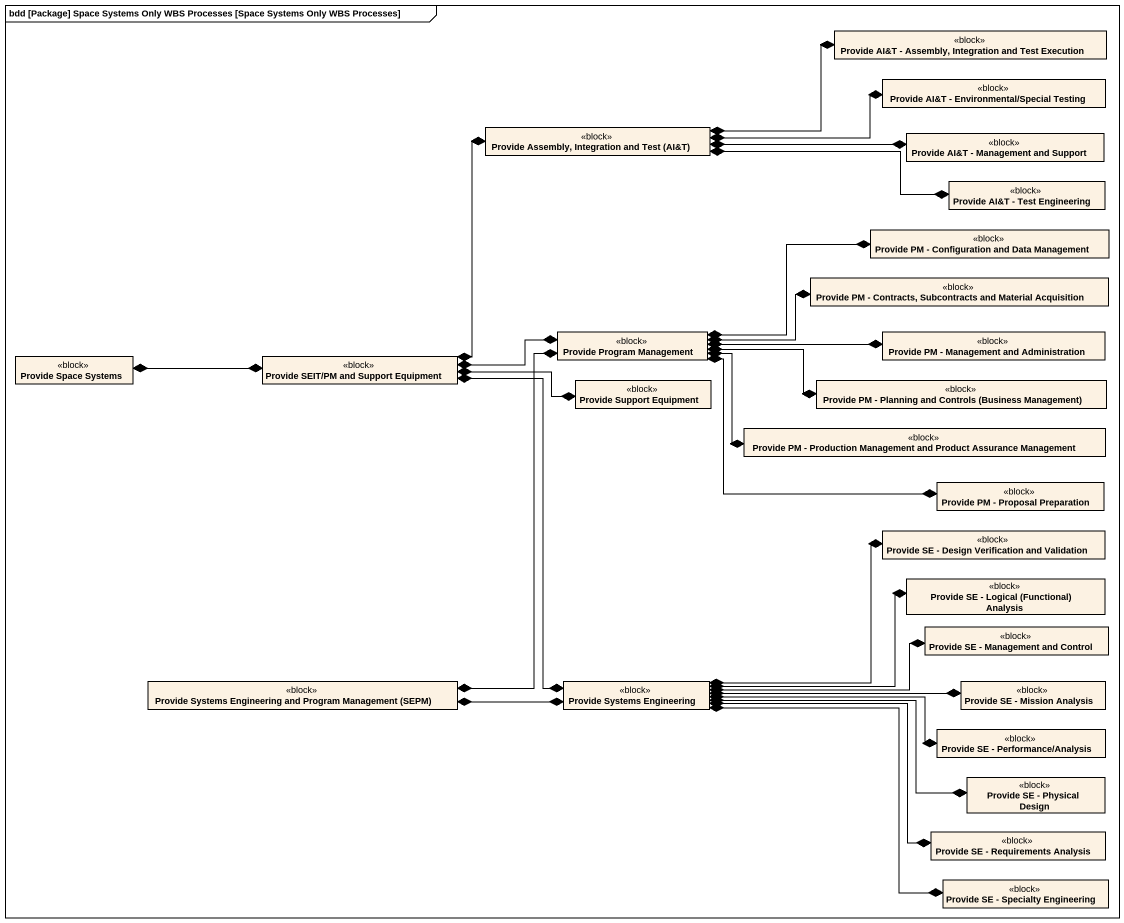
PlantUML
@startuml
mainframe bdd [Package] Space Systems Only WBS Processes [Space Systems Only WBS Processes]
hide circle
hide empty members
class "Provide AI&T - Assembly, Integration and Test Execution" as Provide_AI_T_Assembly <<block>>
class "Provide AI&T - Environmental/Special Testing" as Provide_AI_T_Environmental <<block>>
class "Provide Assembly, Integration and Test (AI&T)" as Provide_Assembly <<block>>
class "Provide AI&T - Management and Support" as Provide_AI_T_Management_and <<block>>
class "Provide AI&T - Test Engineering" as Provide_AI_T_Test <<block>>
class "Provide PM - Configuration and Data Management" as Provide_PM_Configuration <<block>>
class "Provide PM - Contracts, Subcontracts and Material Acquisition" as Provide_PM_Contracts <<block>>
class "Provide Program Management" as Provide_Program_Management <<block>>
class "Provide PM - Management and Administration" as Provide_PM_Management_and <<block>>
class "Provide Space Systems" as Provide_Space_Systems <<block>>
class "Provide SEIT/PM and Support Equipment" as Provide_SEIT_PM_and_Support <<block>>
class "Provide Support Equipment" as Provide_Support_Equipment <<block>>
class "Provide PM - Planning and Controls (Business Management)" as Provide_PM_Planning_and <<block>>
class "Provide PM - Production Management and Product Assurance Management" as Provide_PM_Production <<block>>
class "Provide PM - Proposal Preparation" as Provide_PM_Proposal <<block>>
class "Provide SE - Design Verification and Validation" as Provide_SE_Design <<block>>
class "Provide SE - Logical (Functional) Analysis" as Provide_SE_Logical <<block>>
class "Provide SE - Management and Control" as Provide_SE_Management_and <<block>>
class "Provide Systems Engineering and Program Management (SEPM)" as Provide_Systems_Engineering <<block>>
class "Provide Systems Engineering" as Provide_Systems_Engineering_2 <<block>>
class "Provide SE - Mission Analysis" as Provide_SE_Mission_Analysis <<block>>
class "Provide SE - Performance/Analysis" as Provide_SE_Performance <<block>>
class "Provide SE - Physical Design" as Provide_SE_Physical_Design <<block>>
class "Provide SE - Requirements Analysis" as Provide_SE_Requirements <<block>>
class "Provide SE - Specialty Engineering" as Provide_SE_Specialty <<block>>
Provide_Assembly *-right-* Provide_AI_T_Assembly
Provide_Assembly *-right-* Provide_AI_T_Environmental
Provide_Assembly *-right-* Provide_AI_T_Management_and
Provide_Assembly *-right-* Provide_AI_T_Test
Provide_Program_Management *-right-* Provide_PM_Configuration
Provide_Program_Management *-right-* Provide_PM_Contracts
Provide_Program_Management *-right-* Provide_PM_Management_and
Provide_Program_Management *-right-* Provide_PM_Planning_and
Provide_Program_Management *-right-* Provide_PM_Production
Provide_Program_Management *-right-* Provide_PM_Proposal
Provide_Space_Systems *-right-* Provide_SEIT_PM_and_Support
Provide_SEIT_PM_and_Support *-up-* Provide_Assembly
Provide_SEIT_PM_and_Support *-right-* Provide_Program_Management
Provide_SEIT_PM_and_Support *-right-* Provide_Support_Equipment
Provide_SEIT_PM_and_Support *--* Provide_Systems_Engineering_2
Provide_Systems_Engineering *-up-* Provide_Program_Management
Provide_Systems_Engineering *-right-* Provide_Systems_Engineering_2
Provide_Systems_Engineering_2 *-right-* Provide_SE_Design
Provide_Systems_Engineering_2 *-right-* Provide_SE_Logical
Provide_Systems_Engineering_2 *-right-* Provide_SE_Management_and
Provide_Systems_Engineering_2 *-right-* Provide_SE_Mission_Analysis
Provide_Systems_Engineering_2 *-right-* Provide_SE_Performance
Provide_Systems_Engineering_2 *-right-* Provide_SE_Physical_Design
Provide_Systems_Engineering_2 *-right-* Provide_SE_Requirements
Provide_Systems_Engineering_2 *-right-* Provide_SE_Specialty
@enduml
